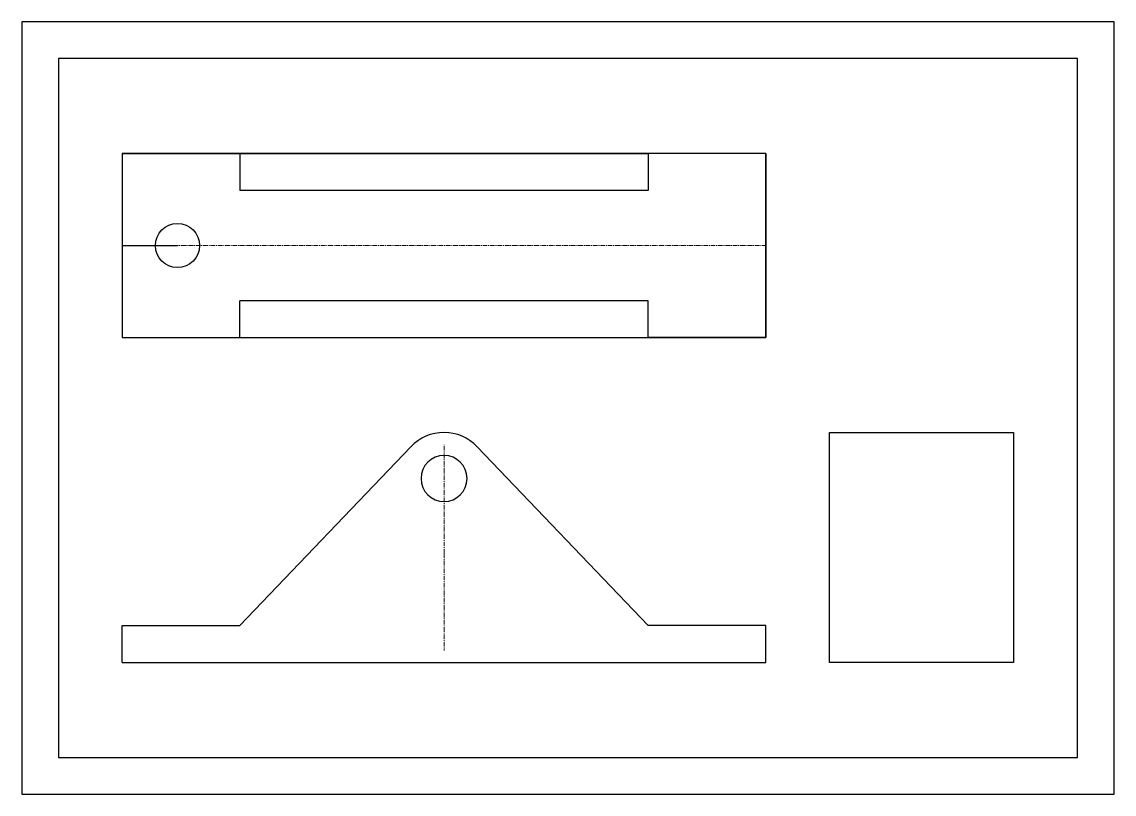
# Model space of a CAD drawing. Header units: inches. Extents: x 0 to 297, y 0 to 210.
import ezdxf

# ---------------------------------------------------------------- set-up
doc = ezdxf.new("R2010")
doc.units = ezdxf.units.IN
doc.header["$MEASUREMENT"] = 0
doc.linetypes.add('CENTER', pattern=[2, 1.25, -0.25, 0.25, -0.25])
doc.layers.add('Center Lines', color=94, linetype='CENTER', lineweight=5)
doc.layers.add('Fv Tv Sv', color=160, linetype='Continuous')

msp = doc.modelspace()

# ---------------------------------------------------------------- linework, layer by layer
for p, q in [((219.6, 35.83), (219.6, 98.33)), ((219.6, 98.33), (269.6, 98.33)), ((269.6, 98.33), (269.6, 35.83)), ((269.6, 35.83), (219.6, 35.83))]:
    msp.add_line(p, q)
for points in [[(0, 0), (297, 0), (297, 210), (0, 210)], [(10, 10), (287, 10), (287, 200), (10, 200)], [(27.3, 124.16), (202.3, 124.16), (202.3, 174.16), (27.3, 174.16)]]:
    msp.add_lwpolyline(points, close=True)
msp.add_lwpolyline([(10, 10), (27.3, 10)])
at = {"layer": 'Center Lines'}
for p, q in [((27.3, 149.16), (202.3, 149.16)), ((114.8, 65.4), (114.8, 94.96)), ((114.8, 65.4), (114.8, 39.09))]:
    msp.add_line(p, q, dxfattribs=at)
at = {"layer": 'Fv Tv Sv'}
for p, q in [((27.3, 174.16), (59.3, 174.16)), ((27.3, 174.16), (27.3, 174.16)), ((27.3, 174.16), (27.3, 124.16)), ((59.3, 174.16), (59.3, 164.16)), ((59.3, 174.16), (170.3, 174.16)), ((202.3, 174.16), (170.3, 174.16)), ((170.3, 174.16), (170.3, 164.16)), ((202.3, 174.16), (202.3, 124.16)), ((170.3, 164.16), (59.3, 164.16)), ((27.3, 149.16), (42.3, 149.16)), ((59.3, 124.16), (59.3, 134.16)), ((170.3, 134.16), (59.3, 134.16)), ((170.3, 124.16), (170.3, 134.16)), ((27.3, 124.16), (59.3, 124.16)), ((59.3, 124.16), (170.3, 124.16)), ((202.3, 124.16), (170.3, 124.16)), ((59.3, 45.83), (105.76, 94.46)), ((170.3, 45.83), (123.84, 94.46)), ((27.3, 35.83), (27.3, 45.83)), ((27.3, 45.83), (59.3, 45.83)), ((202.3, 45.83), (170.3, 45.83)), ((202.3, 35.83), (202.3, 45.83)), ((27.3, 35.83), (202.3, 35.83))]:
    msp.add_line(p, q, dxfattribs=at)
msp.add_circle((42.3, 149.16), 6, dxfattribs=at)
for radius, start, end in [(12.5, 90, 136.309), (12.5, 43.691, 90), (6.25, 90, 270), (6.25, 270, 90)]:
    msp.add_arc((114.8, 85.83), radius, start, end, dxfattribs=at)

doc.saveas('drawing.dxf')
